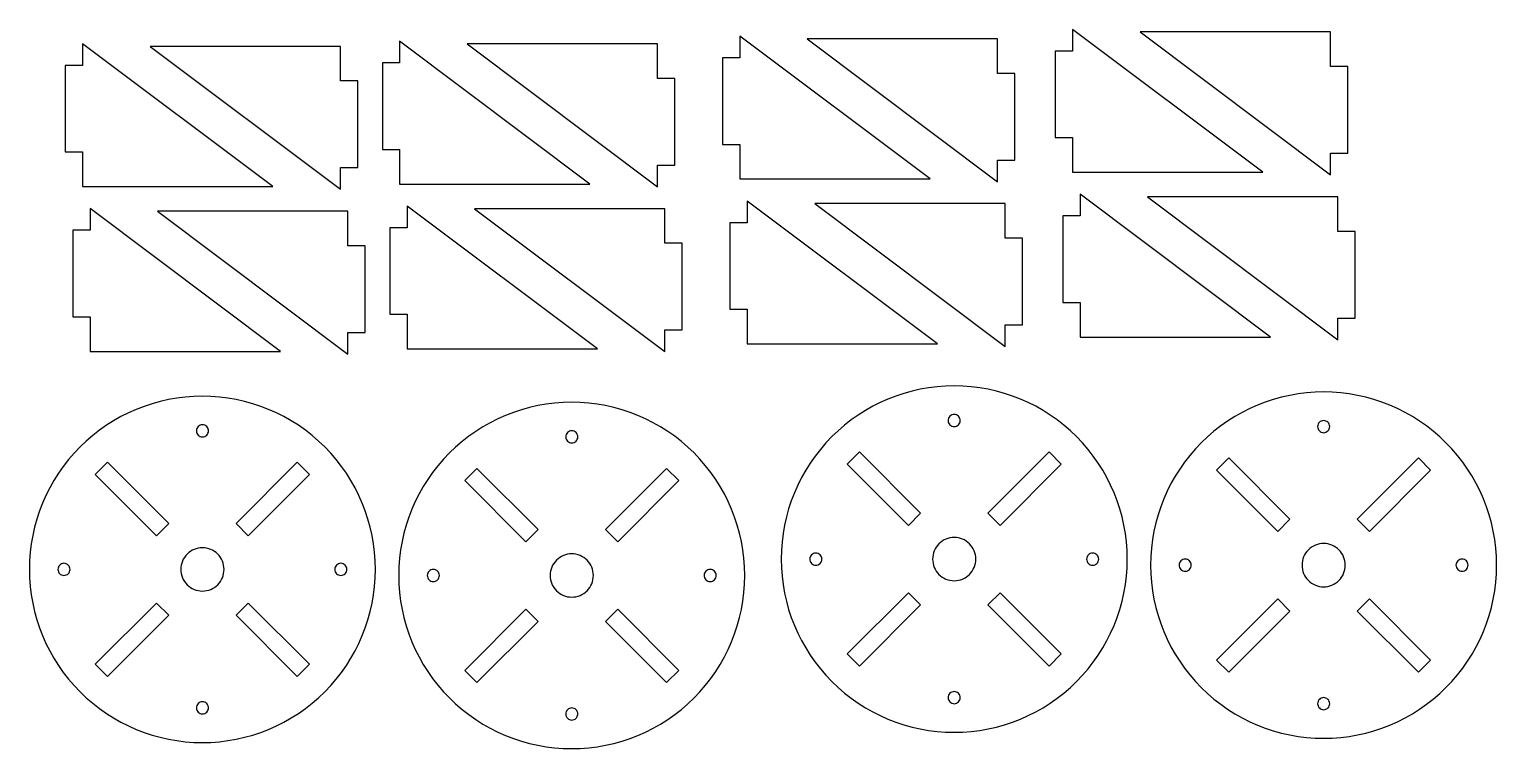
# Model space of a CAD drawing. Extents: x 11 to 180, y 12 to 95.
import ezdxf

# ---------------------------------------------------------------- set-up
doc = ezdxf.new("R2010")
doc.units = 0
doc.layers.get('0').update_dxf_attribs({"linetype": 'CONTINUOUS'})

msp = doc.modelspace()

# ---------------------------------------------------------------- linework, layer by layer
for points in [[(14.84, 80.79), (16.84, 80.79), (16.84, 76.79), (38.84, 76.79), (16.84, 93.29), (16.84, 90.79), (14.84, 90.79)], [(51.49, 81.08), (53.49, 81.08), (53.49, 77.08), (75.49, 77.08), (53.49, 93.58), (53.49, 91.08), (51.49, 91.08)], [(90.81, 81.67), (92.81, 81.67), (92.81, 77.67), (114.81, 77.67), (92.81, 94.17), (92.81, 91.67), (90.81, 91.67)], [(124.61, 89.86), (122.61, 89.86), (122.61, 93.86), (100.61, 93.86), (122.61, 77.36), (122.61, 79.86), (124.61, 79.86)], [(129.27, 82.45), (131.27, 82.45), (131.27, 78.45), (153.27, 78.45), (131.27, 94.95), (131.27, 92.45), (129.27, 92.45)], [(163.07, 90.65), (161.07, 90.65), (161.07, 94.65), (139.07, 94.65), (161.07, 78.15), (161.07, 80.65), (163.07, 80.65)], [(48.64, 88.99), (46.64, 88.99), (46.64, 92.99), (24.64, 92.99), (46.64, 76.49), (46.64, 78.99), (48.64, 78.99)], [(85.29, 89.28), (83.29, 89.28), (83.29, 93.28), (61.29, 93.28), (83.29, 76.78), (83.29, 79.28), (85.29, 79.28)], [(91.67, 62.62), (93.67, 62.62), (93.67, 58.62), (115.67, 58.62), (93.67, 75.12), (93.67, 72.62), (91.67, 72.62)], [(125.47, 70.82), (123.47, 70.82), (123.47, 74.82), (101.47, 74.82), (123.47, 58.32), (123.47, 60.82), (125.47, 60.82)], [(130.13, 63.41), (132.13, 63.41), (132.13, 59.41), (154.13, 59.41), (132.13, 75.91), (132.13, 73.41), (130.13, 73.41)], [(163.93, 71.61), (161.93, 71.61), (161.93, 75.61), (139.93, 75.61), (161.93, 59.11), (161.93, 61.61), (163.93, 61.61)], [(15.71, 61.75), (17.71, 61.75), (17.71, 57.75), (39.71, 57.75), (17.71, 74.25), (17.71, 71.75), (15.71, 71.75)], [(49.51, 69.95), (47.51, 69.95), (47.51, 73.95), (25.51, 73.95), (47.51, 57.45), (47.51, 59.95), (49.51, 59.95)], [(52.35, 62.04), (54.35, 62.04), (54.35, 58.04), (76.35, 58.04), (54.35, 74.54), (54.35, 72.04), (52.35, 72.04)], [(86.15, 70.24), (84.15, 70.24), (84.15, 74.24), (62.15, 74.24), (84.15, 57.74), (84.15, 60.24), (86.15, 60.24)]]:
    msp.add_lwpolyline(points, close=True)
for points in [[(30.69, 52.58, 0.414214), (10.69, 32.58, 0.414214), (30.69, 12.58, 0.414214), (50.69, 32.58, 0.414214)], [(117.59, 53.77, 0.414214), (97.59, 33.77, 0.414214), (117.59, 13.77, 0.414214), (137.59, 33.77, 0.414214)], [(160.29, 53.07, 0.414214), (140.29, 33.07, 0.414214), (160.29, 13.07, 0.414214), (180.29, 33.07, 0.414214)], [(73.38, 51.88, 0.414214), (53.38, 31.88, 0.414214), (73.38, 11.88, 0.414214), (93.38, 31.88, 0.414214)], [(30.69, 49.28, 0.414214), (29.99, 48.58, 0.414214), (30.69, 47.88, 0.414214), (31.39, 48.58, 0.414214)], [(117.59, 50.47, 0.414214), (116.89, 49.77, 0.414214), (117.59, 49.07, 0.414214), (118.29, 49.77, 0.414214)], [(160.29, 49.77, 0.414214), (159.59, 49.07, 0.414214), (160.29, 48.37, 0.414214), (160.99, 49.07, 0.414214)], [(73.38, 48.58, 0.414214), (72.68, 47.88, 0.414214), (73.38, 47.18, 0.414214), (74.08, 47.88, 0.414214)], [(117.59, 36.27, 0.414214), (115.09, 33.77, 0.414214), (117.59, 31.27, 0.414214), (120.09, 33.77, 0.414214)], [(30.69, 35.08, 0.414214), (28.19, 32.58, 0.414214), (30.69, 30.08, 0.414214), (33.19, 32.58, 0.414214)], [(73.38, 34.38, 0.414214), (70.88, 31.88, 0.414214), (73.38, 29.38, 0.414214), (75.88, 31.88, 0.414214)], [(101.59, 34.47, 0.414214), (100.89, 33.77, 0.414214), (101.59, 33.07, 0.414214), (102.29, 33.77, 0.414214)], [(133.59, 34.47, 0.414214), (132.89, 33.77, 0.414214), (133.59, 33.07, 0.414214), (134.29, 33.77, 0.414214)], [(160.29, 35.57, 0.414214), (157.79, 33.07, 0.414214), (160.29, 30.57, 0.414214), (162.79, 33.07, 0.414214)], [(14.69, 33.28, 0.414214), (13.99, 32.58, 0.414214), (14.69, 31.88, 0.414214), (15.39, 32.58, 0.414214)], [(46.69, 33.28, 0.414214), (45.99, 32.58, 0.414214), (46.69, 31.88, 0.414214), (47.39, 32.58, 0.414214)], [(57.38, 32.58, 0.414214), (56.68, 31.88, 0.414214), (57.38, 31.18, 0.414214), (58.08, 31.88, 0.414214)], [(89.38, 32.58, 0.414214), (88.68, 31.88, 0.414214), (89.38, 31.18, 0.414214), (90.08, 31.88, 0.414214)], [(144.29, 33.77, 0.414214), (143.59, 33.07, 0.414214), (144.29, 32.37, 0.414214), (144.99, 33.07, 0.414214)], [(176.29, 33.77, 0.414214), (175.59, 33.07, 0.414214), (176.29, 32.37, 0.414214), (176.99, 33.07, 0.414214)], [(30.69, 17.28, 0.414214), (29.99, 16.58, 0.414214), (30.69, 15.88, 0.414214), (31.39, 16.58, 0.414214)], [(117.59, 18.47, 0.414214), (116.89, 17.77, 0.414214), (117.59, 17.07, 0.414214), (118.29, 17.77, 0.414214)], [(160.29, 17.77, 0.414214), (159.59, 17.07, 0.414214), (160.29, 16.37, 0.414214), (160.99, 17.07, 0.414214)], [(73.38, 16.58, 0.414214), (72.68, 15.88, 0.414214), (73.38, 15.18, 0.414214), (74.08, 15.88, 0.414214)]]:
    msp.add_lwpolyline(points, format="xyb", close=True)
for points in [[(106.63, 46.15), (105.22, 44.73)], [(113.71, 39.08), (106.63, 46.15)], [(128.55, 46.15), (121.48, 39.08)], [(129.97, 44.73), (128.55, 46.15)], [(19.73, 44.95), (18.31, 43.54)], [(26.8, 37.88), (19.73, 44.95)], [(41.65, 44.95), (34.58, 37.88)], [(43.06, 43.54), (41.65, 44.95)], [(62.42, 44.25), (61.01, 42.84)], [(69.49, 37.18), (62.42, 44.25)], [(84.34, 44.25), (77.27, 37.18)], [(85.76, 42.84), (84.34, 44.25)], [(105.22, 44.73), (112.29, 37.66)], [(122.9, 37.66), (129.97, 44.73)], [(149.33, 45.45), (147.92, 44.03)], [(156.4, 38.37), (149.33, 45.45)], [(171.25, 45.45), (164.18, 38.37)], [(172.66, 44.03), (171.25, 45.45)], [(18.31, 43.54), (25.38, 36.47)], [(35.99, 36.47), (43.06, 43.54)], [(61.01, 42.84), (68.08, 35.77)], [(78.69, 35.77), (85.76, 42.84)], [(147.92, 44.03), (154.99, 36.96)], [(165.59, 36.96), (172.66, 44.03)], [(112.29, 37.66), (113.71, 39.08)], [(121.48, 39.08), (122.9, 37.66)], [(25.38, 36.47), (26.8, 37.88)], [(34.58, 37.88), (35.99, 36.47)], [(154.99, 36.96), (156.4, 38.37)], [(164.18, 38.37), (165.59, 36.96)], [(68.08, 35.77), (69.49, 37.18)], [(77.27, 37.18), (78.69, 35.77)], [(112.29, 29.88), (105.22, 22.81)], [(113.71, 28.47), (112.29, 29.88)], [(122.9, 29.88), (121.48, 28.47)], [(129.97, 22.81), (122.9, 29.88)], [(154.99, 29.18), (147.92, 22.11)], [(156.4, 27.77), (154.99, 29.18)], [(165.59, 29.18), (164.18, 27.77)], [(172.66, 22.11), (165.59, 29.18)], [(25.38, 28.69), (18.31, 21.62)], [(19.73, 20.2), (26.8, 27.28)], [(26.8, 27.28), (25.38, 28.69)], [(35.99, 28.69), (34.58, 27.28)], [(34.58, 27.28), (41.65, 20.2)], [(43.06, 21.62), (35.99, 28.69)], [(68.08, 27.99), (61.01, 20.92)], [(69.49, 26.57), (68.08, 27.99)], [(78.69, 27.99), (77.27, 26.57)], [(85.76, 20.92), (78.69, 27.99)], [(106.63, 21.4), (113.71, 28.47)], [(121.48, 28.47), (128.55, 21.4)], [(149.33, 20.7), (156.4, 27.77)], [(164.18, 27.77), (171.25, 20.7)], [(62.42, 19.5), (69.49, 26.57)], [(77.27, 26.57), (84.34, 19.5)], [(105.22, 22.81), (106.63, 21.4)], [(128.55, 21.4), (129.97, 22.81)], [(147.92, 22.11), (149.33, 20.7)], [(171.25, 20.7), (172.66, 22.11)], [(18.31, 21.62), (19.73, 20.2)], [(41.65, 20.2), (43.06, 21.62)], [(61.01, 20.92), (62.42, 19.5)], [(84.34, 19.5), (85.76, 20.92)]]:
    msp.add_lwpolyline(points)

doc.saveas('drawing.dxf')
